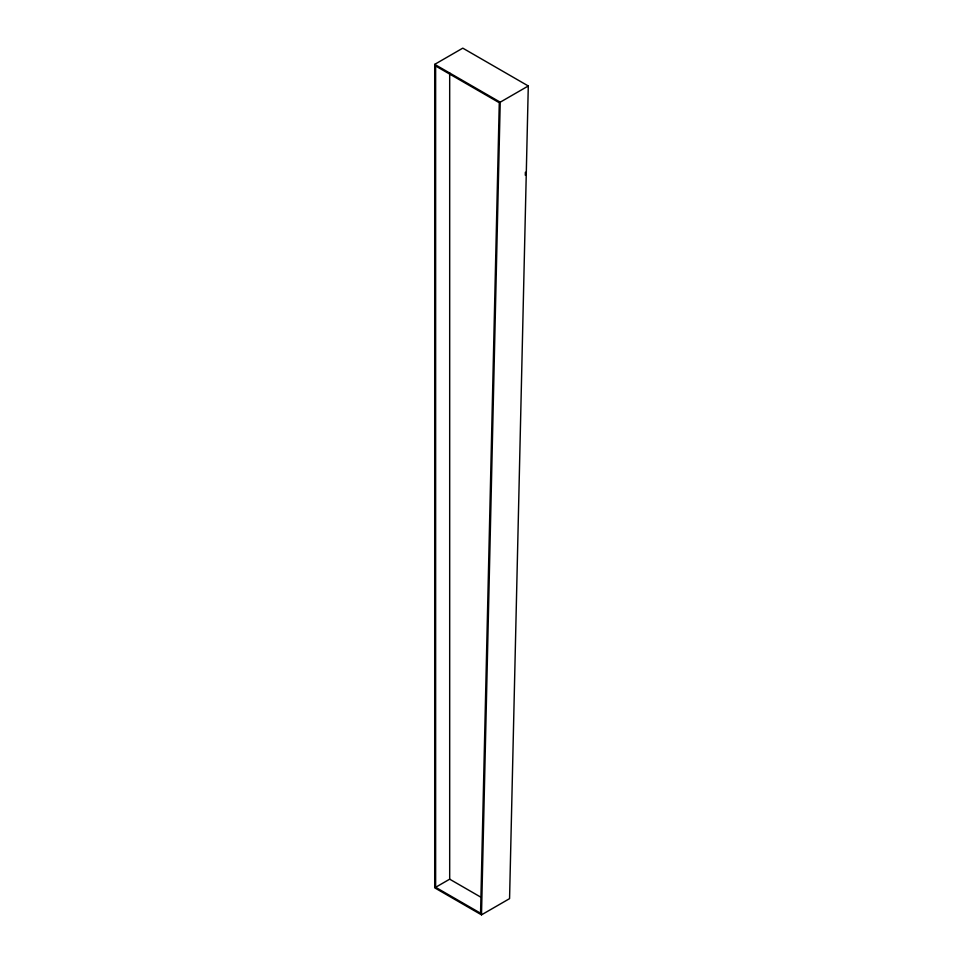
<?xml version="1.0" encoding="UTF-8"?>
<svg xmlns="http://www.w3.org/2000/svg" width="963" height="963" viewBox="0 0 963 963"><rect width="100%" height="100%" fill="white"/><g stroke="black" fill="none" stroke-linecap="round" stroke-linejoin="round"><path stroke-width="1.44" d="M481.5 914.85L500.218 102.186L528.29 85.972L462.782 48.15L434.71 64.365L434.71 887.838L481.5 914.85L509.571 898.635L528.29 85.972M525.304 175.23L525.377 172.221M435.637 887.296L480.561 913.225L499.279 102.728L435.637 65.978L435.637 887.296L449.685 879.183L480.489 896.974M434.71 64.365L500.218 102.186M449.685 72.923L449.685 879.183"/></g></svg>
